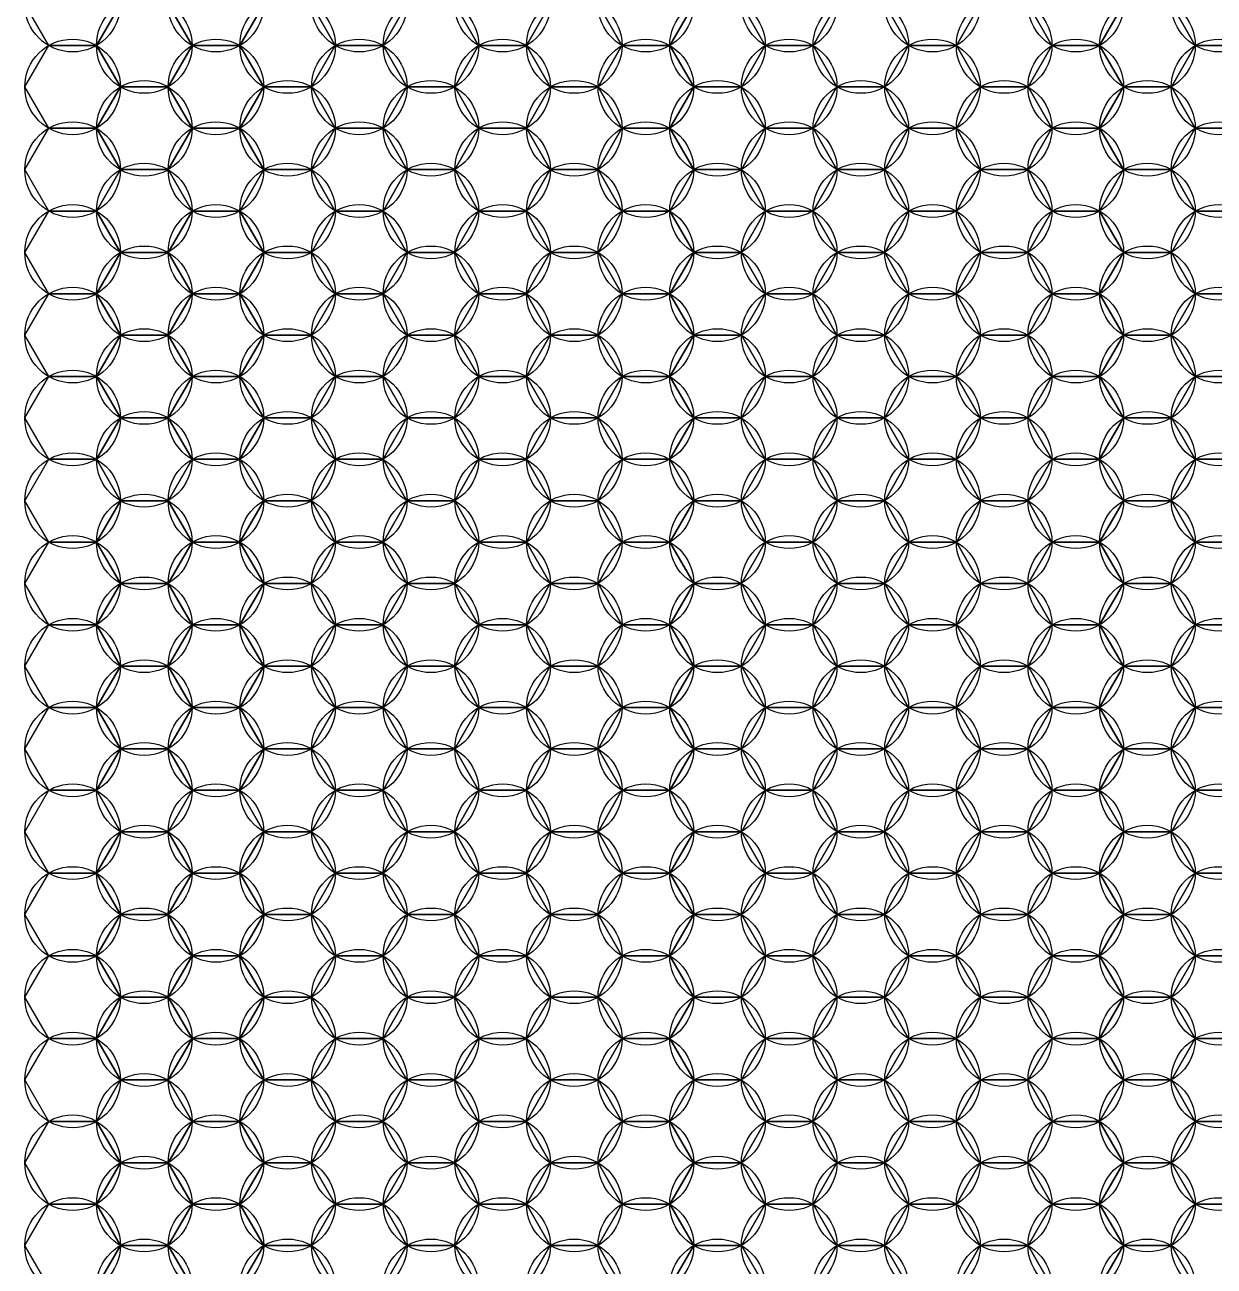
# Model space of a CAD drawing. Header units: millimetres. Extents: x 3015 to 4242, y 456 to 1532.
# Drawn here: x 3893.6 to 4055.1, y 965.6 to 1134.2 of the extents above; entities that cross this region are included whole.
import ezdxf

# ---------------------------------------------------------------- set-up
doc = ezdxf.new("R2010")
doc.units = ezdxf.units.MM

msp = doc.modelspace()

# ---------------------------------------------------------------- linework, layer by layer
for points in [[(3893.63, 1136.98), (3896.87, 1142.6), (3903.36, 1142.6), (3906.6, 1136.98), (3903.36, 1131.36), (3896.87, 1131.36)], [(3913.09, 1136.98), (3916.33, 1142.6), (3922.82, 1142.6), (3926.06, 1136.98), (3922.82, 1131.36), (3916.33, 1131.36)], [(3932.55, 1136.98), (3935.79, 1142.6), (3942.28, 1142.6), (3945.52, 1136.98), (3942.28, 1131.36), (3935.79, 1131.36)], [(3952.01, 1136.98), (3955.25, 1142.6), (3961.74, 1142.6), (3964.98, 1136.98), (3961.74, 1131.36), (3955.25, 1131.36)], [(3971.47, 1136.98), (3974.71, 1142.6), (3981.2, 1142.6), (3984.45, 1136.98), (3981.2, 1131.36), (3974.71, 1131.36)], [(3990.93, 1136.98), (3994.18, 1142.6), (4000.66, 1142.6), (4003.91, 1136.98), (4000.66, 1131.36), (3994.18, 1131.36)], [(4010.39, 1136.98), (4013.64, 1142.6), (4020.12, 1142.6), (4023.37, 1136.98), (4020.12, 1131.36), (4013.64, 1131.36)], [(4029.85, 1136.98), (4033.1, 1142.6), (4039.58, 1142.6), (4042.83, 1136.98), (4039.58, 1131.36), (4033.1, 1131.36)], [(4049.32, 1136.98), (4052.56, 1142.6), (4059.05, 1142.6), (4062.29, 1136.98), (4059.05, 1131.36), (4052.56, 1131.36)], [(3903.36, 1131.36), (3906.6, 1136.98), (3913.09, 1136.98), (3916.33, 1131.36), (3913.09, 1125.74), (3906.6, 1125.74)], [(3922.82, 1131.36), (3926.06, 1136.98), (3932.55, 1136.98), (3935.79, 1131.36), (3932.55, 1125.74), (3926.06, 1125.74)], [(3942.28, 1131.36), (3945.52, 1136.98), (3952.01, 1136.98), (3955.25, 1131.36), (3952.01, 1125.74), (3945.52, 1125.74)], [(3961.74, 1131.36), (3964.98, 1136.98), (3971.47, 1136.98), (3974.71, 1131.36), (3971.47, 1125.74), (3964.98, 1125.74)], [(3981.2, 1131.36), (3984.45, 1136.98), (3990.93, 1136.98), (3994.18, 1131.36), (3990.93, 1125.74), (3984.45, 1125.74)], [(4000.66, 1131.36), (4003.91, 1136.98), (4010.39, 1136.98), (4013.64, 1131.36), (4010.39, 1125.74), (4003.91, 1125.74)], [(4020.12, 1131.36), (4023.37, 1136.98), (4029.85, 1136.98), (4033.1, 1131.36), (4029.85, 1125.74), (4023.37, 1125.74)], [(4039.58, 1131.36), (4042.83, 1136.98), (4049.32, 1136.98), (4052.56, 1131.36), (4049.32, 1125.74), (4042.83, 1125.74)], [(3893.63, 1125.74), (3896.87, 1131.36), (3903.36, 1131.36), (3906.6, 1125.74), (3903.36, 1120.12), (3896.87, 1120.12)], [(3913.09, 1125.74), (3916.33, 1131.36), (3922.82, 1131.36), (3926.06, 1125.74), (3922.82, 1120.12), (3916.33, 1120.12)], [(3932.55, 1125.74), (3935.79, 1131.36), (3942.28, 1131.36), (3945.52, 1125.74), (3942.28, 1120.12), (3935.79, 1120.12)], [(3952.01, 1125.74), (3955.25, 1131.36), (3961.74, 1131.36), (3964.98, 1125.74), (3961.74, 1120.12), (3955.25, 1120.12)], [(3971.47, 1125.74), (3974.71, 1131.36), (3981.2, 1131.36), (3984.45, 1125.74), (3981.2, 1120.12), (3974.71, 1120.12)], [(3990.93, 1125.74), (3994.18, 1131.36), (4000.66, 1131.36), (4003.91, 1125.74), (4000.66, 1120.12), (3994.18, 1120.12)], [(4010.39, 1125.74), (4013.64, 1131.36), (4020.12, 1131.36), (4023.37, 1125.74), (4020.12, 1120.12), (4013.64, 1120.12)], [(4029.85, 1125.74), (4033.1, 1131.36), (4039.58, 1131.36), (4042.83, 1125.74), (4039.58, 1120.12), (4033.1, 1120.12)], [(4049.32, 1125.74), (4052.56, 1131.36), (4059.05, 1131.36), (4062.29, 1125.74), (4059.05, 1120.12), (4052.56, 1120.12)], [(3903.36, 1120.12), (3906.6, 1125.74), (3913.09, 1125.74), (3916.33, 1120.12), (3913.09, 1114.51), (3906.6, 1114.51)], [(3922.82, 1120.12), (3926.06, 1125.74), (3932.55, 1125.74), (3935.79, 1120.12), (3932.55, 1114.51), (3926.06, 1114.51)], [(3942.28, 1120.12), (3945.52, 1125.74), (3952.01, 1125.74), (3955.25, 1120.12), (3952.01, 1114.51), (3945.52, 1114.51)], [(3961.74, 1120.12), (3964.98, 1125.74), (3971.47, 1125.74), (3974.71, 1120.12), (3971.47, 1114.51), (3964.98, 1114.51)], [(3981.2, 1120.12), (3984.45, 1125.74), (3990.93, 1125.74), (3994.18, 1120.12), (3990.93, 1114.51), (3984.45, 1114.51)], [(4000.66, 1120.12), (4003.91, 1125.74), (4010.39, 1125.74), (4013.64, 1120.12), (4010.39, 1114.51), (4003.91, 1114.51)], [(4020.12, 1120.12), (4023.37, 1125.74), (4029.85, 1125.74), (4033.1, 1120.12), (4029.85, 1114.51), (4023.37, 1114.51)], [(4039.58, 1120.12), (4042.83, 1125.74), (4049.32, 1125.74), (4052.56, 1120.12), (4049.32, 1114.51), (4042.83, 1114.51)], [(3893.63, 1114.51), (3896.87, 1120.12), (3903.36, 1120.12), (3906.6, 1114.51), (3903.36, 1108.89), (3896.87, 1108.89)], [(3913.09, 1114.51), (3916.33, 1120.12), (3922.82, 1120.12), (3926.06, 1114.51), (3922.82, 1108.89), (3916.33, 1108.89)], [(3932.55, 1114.51), (3935.79, 1120.12), (3942.28, 1120.12), (3945.52, 1114.51), (3942.28, 1108.89), (3935.79, 1108.89)], [(3952.01, 1114.51), (3955.25, 1120.12), (3961.74, 1120.12), (3964.98, 1114.51), (3961.74, 1108.89), (3955.25, 1108.89)], [(3971.47, 1114.51), (3974.71, 1120.12), (3981.2, 1120.12), (3984.45, 1114.51), (3981.2, 1108.89), (3974.71, 1108.89)], [(3990.93, 1114.51), (3994.18, 1120.12), (4000.66, 1120.12), (4003.91, 1114.51), (4000.66, 1108.89), (3994.18, 1108.89)], [(4010.39, 1114.51), (4013.64, 1120.12), (4020.12, 1120.12), (4023.37, 1114.51), (4020.12, 1108.89), (4013.64, 1108.89)], [(4029.85, 1114.51), (4033.1, 1120.12), (4039.58, 1120.12), (4042.83, 1114.51), (4039.58, 1108.89), (4033.1, 1108.89)], [(4049.32, 1114.51), (4052.56, 1120.12), (4059.05, 1120.12), (4062.29, 1114.51), (4059.05, 1108.89), (4052.56, 1108.89)], [(3903.36, 1108.89), (3906.6, 1114.51), (3913.09, 1114.51), (3916.33, 1108.89), (3913.09, 1103.27), (3906.6, 1103.27)], [(3922.82, 1108.89), (3926.06, 1114.51), (3932.55, 1114.51), (3935.79, 1108.89), (3932.55, 1103.27), (3926.06, 1103.27)], [(3942.28, 1108.89), (3945.52, 1114.51), (3952.01, 1114.51), (3955.25, 1108.89), (3952.01, 1103.27), (3945.52, 1103.27)], [(3961.74, 1108.89), (3964.98, 1114.51), (3971.47, 1114.51), (3974.71, 1108.89), (3971.47, 1103.27), (3964.98, 1103.27)], [(3981.2, 1108.89), (3984.45, 1114.51), (3990.93, 1114.51), (3994.18, 1108.89), (3990.93, 1103.27), (3984.45, 1103.27)], [(4000.66, 1108.89), (4003.91, 1114.51), (4010.39, 1114.51), (4013.64, 1108.89), (4010.39, 1103.27), (4003.91, 1103.27)], [(4020.12, 1108.89), (4023.37, 1114.51), (4029.85, 1114.51), (4033.1, 1108.89), (4029.85, 1103.27), (4023.37, 1103.27)], [(4039.58, 1108.89), (4042.83, 1114.51), (4049.32, 1114.51), (4052.56, 1108.89), (4049.32, 1103.27), (4042.83, 1103.27)], [(3893.63, 1103.27), (3896.87, 1108.89), (3903.36, 1108.89), (3906.6, 1103.27), (3903.36, 1097.65), (3896.87, 1097.65)], [(3913.09, 1103.27), (3916.33, 1108.89), (3922.82, 1108.89), (3926.06, 1103.27), (3922.82, 1097.65), (3916.33, 1097.65)], [(3932.55, 1103.27), (3935.79, 1108.89), (3942.28, 1108.89), (3945.52, 1103.27), (3942.28, 1097.65), (3935.79, 1097.65)], [(3952.01, 1103.27), (3955.25, 1108.89), (3961.74, 1108.89), (3964.98, 1103.27), (3961.74, 1097.65), (3955.25, 1097.65)], [(3971.47, 1103.27), (3974.71, 1108.89), (3981.2, 1108.89), (3984.45, 1103.27), (3981.2, 1097.65), (3974.71, 1097.65)], [(3990.93, 1103.27), (3994.18, 1108.89), (4000.66, 1108.89), (4003.91, 1103.27), (4000.66, 1097.65), (3994.18, 1097.65)], [(4010.39, 1103.27), (4013.64, 1108.89), (4020.12, 1108.89), (4023.37, 1103.27), (4020.12, 1097.65), (4013.64, 1097.65)], [(4029.85, 1103.27), (4033.1, 1108.89), (4039.58, 1108.89), (4042.83, 1103.27), (4039.58, 1097.65), (4033.1, 1097.65)], [(4049.32, 1103.27), (4052.56, 1108.89), (4059.05, 1108.89), (4062.29, 1103.27), (4059.05, 1097.65), (4052.56, 1097.65)], [(3903.36, 1097.65), (3906.6, 1103.27), (3913.09, 1103.27), (3916.33, 1097.65), (3913.09, 1092.04), (3906.6, 1092.04)], [(3922.82, 1097.65), (3926.06, 1103.27), (3932.55, 1103.27), (3935.79, 1097.65), (3932.55, 1092.04), (3926.06, 1092.04)], [(3942.28, 1097.65), (3945.52, 1103.27), (3952.01, 1103.27), (3955.25, 1097.65), (3952.01, 1092.04), (3945.52, 1092.04)], [(3961.74, 1097.65), (3964.98, 1103.27), (3971.47, 1103.27), (3974.71, 1097.65), (3971.47, 1092.04), (3964.98, 1092.04)], [(3981.2, 1097.65), (3984.45, 1103.27), (3990.93, 1103.27), (3994.18, 1097.65), (3990.93, 1092.04), (3984.45, 1092.04)], [(4000.66, 1097.65), (4003.91, 1103.27), (4010.39, 1103.27), (4013.64, 1097.65), (4010.39, 1092.04), (4003.91, 1092.04)], [(4020.12, 1097.65), (4023.37, 1103.27), (4029.85, 1103.27), (4033.1, 1097.65), (4029.85, 1092.04), (4023.37, 1092.04)], [(4039.58, 1097.65), (4042.83, 1103.27), (4049.32, 1103.27), (4052.56, 1097.65), (4049.32, 1092.04), (4042.83, 1092.04)], [(3893.63, 1092.04), (3896.87, 1097.65), (3903.36, 1097.65), (3906.6, 1092.04), (3903.36, 1086.42), (3896.87, 1086.42)], [(3913.09, 1092.04), (3916.33, 1097.65), (3922.82, 1097.65), (3926.06, 1092.04), (3922.82, 1086.42), (3916.33, 1086.42)], [(3932.55, 1092.04), (3935.79, 1097.65), (3942.28, 1097.65), (3945.52, 1092.04), (3942.28, 1086.42), (3935.79, 1086.42)], [(3952.01, 1092.04), (3955.25, 1097.65), (3961.74, 1097.65), (3964.98, 1092.04), (3961.74, 1086.42), (3955.25, 1086.42)], [(3971.47, 1092.04), (3974.71, 1097.65), (3981.2, 1097.65), (3984.45, 1092.04), (3981.2, 1086.42), (3974.71, 1086.42)], [(3990.93, 1092.04), (3994.18, 1097.65), (4000.66, 1097.65), (4003.91, 1092.04), (4000.66, 1086.42), (3994.18, 1086.42)], [(4010.39, 1092.04), (4013.64, 1097.65), (4020.12, 1097.65), (4023.37, 1092.04), (4020.12, 1086.42), (4013.64, 1086.42)], [(4029.85, 1092.04), (4033.1, 1097.65), (4039.58, 1097.65), (4042.83, 1092.04), (4039.58, 1086.42), (4033.1, 1086.42)], [(4049.32, 1092.04), (4052.56, 1097.65), (4059.05, 1097.65), (4062.29, 1092.04), (4059.05, 1086.42), (4052.56, 1086.42)], [(3903.36, 1086.42), (3906.6, 1092.04), (3913.09, 1092.04), (3916.33, 1086.42), (3913.09, 1080.8), (3906.6, 1080.8)], [(3922.82, 1086.42), (3926.06, 1092.04), (3932.55, 1092.04), (3935.79, 1086.42), (3932.55, 1080.8), (3926.06, 1080.8)], [(3942.28, 1086.42), (3945.52, 1092.04), (3952.01, 1092.04), (3955.25, 1086.42), (3952.01, 1080.8), (3945.52, 1080.8)], [(3961.74, 1086.42), (3964.98, 1092.04), (3971.47, 1092.04), (3974.71, 1086.42), (3971.47, 1080.8), (3964.98, 1080.8)], [(3981.2, 1086.42), (3984.45, 1092.04), (3990.93, 1092.04), (3994.18, 1086.42), (3990.93, 1080.8), (3984.45, 1080.8)], [(4000.66, 1086.42), (4003.91, 1092.04), (4010.39, 1092.04), (4013.64, 1086.42), (4010.39, 1080.8), (4003.91, 1080.8)], [(4020.12, 1086.42), (4023.37, 1092.04), (4029.85, 1092.04), (4033.1, 1086.42), (4029.85, 1080.8), (4023.37, 1080.8)], [(4039.58, 1086.42), (4042.83, 1092.04), (4049.32, 1092.04), (4052.56, 1086.42), (4049.32, 1080.8), (4042.83, 1080.8)], [(3893.63, 1080.8), (3896.87, 1086.42), (3903.36, 1086.42), (3906.6, 1080.8), (3903.36, 1075.18), (3896.87, 1075.18)], [(3913.09, 1080.8), (3916.33, 1086.42), (3922.82, 1086.42), (3926.06, 1080.8), (3922.82, 1075.18), (3916.33, 1075.18)], [(3932.55, 1080.8), (3935.79, 1086.42), (3942.28, 1086.42), (3945.52, 1080.8), (3942.28, 1075.18), (3935.79, 1075.18)], [(3952.01, 1080.8), (3955.25, 1086.42), (3961.74, 1086.42), (3964.98, 1080.8), (3961.74, 1075.18), (3955.25, 1075.18)], [(3971.47, 1080.8), (3974.71, 1086.42), (3981.2, 1086.42), (3984.45, 1080.8), (3981.2, 1075.18), (3974.71, 1075.18)], [(3990.93, 1080.8), (3994.18, 1086.42), (4000.66, 1086.42), (4003.91, 1080.8), (4000.66, 1075.18), (3994.18, 1075.18)], [(4010.39, 1080.8), (4013.64, 1086.42), (4020.12, 1086.42), (4023.37, 1080.8), (4020.12, 1075.18), (4013.64, 1075.18)], [(4029.85, 1080.8), (4033.1, 1086.42), (4039.58, 1086.42), (4042.83, 1080.8), (4039.58, 1075.18), (4033.1, 1075.18)], [(4049.32, 1080.8), (4052.56, 1086.42), (4059.05, 1086.42), (4062.29, 1080.8), (4059.05, 1075.18), (4052.56, 1075.18)], [(3903.36, 1075.18), (3906.6, 1080.8), (3913.09, 1080.8), (3916.33, 1075.18), (3913.09, 1069.56), (3906.6, 1069.56)], [(3922.82, 1075.18), (3926.06, 1080.8), (3932.55, 1080.8), (3935.79, 1075.18), (3932.55, 1069.56), (3926.06, 1069.56)], [(3942.28, 1075.18), (3945.52, 1080.8), (3952.01, 1080.8), (3955.25, 1075.18), (3952.01, 1069.56), (3945.52, 1069.56)], [(3961.74, 1075.18), (3964.98, 1080.8), (3971.47, 1080.8), (3974.71, 1075.18), (3971.47, 1069.56), (3964.98, 1069.56)], [(3981.2, 1075.18), (3984.45, 1080.8), (3990.93, 1080.8), (3994.18, 1075.18), (3990.93, 1069.56), (3984.45, 1069.56)], [(4000.66, 1075.18), (4003.91, 1080.8), (4010.39, 1080.8), (4013.64, 1075.18), (4010.39, 1069.56), (4003.91, 1069.56)], [(4020.12, 1075.18), (4023.37, 1080.8), (4029.85, 1080.8), (4033.1, 1075.18), (4029.85, 1069.56), (4023.37, 1069.56)], [(4039.58, 1075.18), (4042.83, 1080.8), (4049.32, 1080.8), (4052.56, 1075.18), (4049.32, 1069.56), (4042.83, 1069.56)], [(3893.63, 1069.56), (3896.87, 1075.18), (3903.36, 1075.18), (3906.6, 1069.56), (3903.36, 1063.95), (3896.87, 1063.95)], [(3913.09, 1069.56), (3916.33, 1075.18), (3922.82, 1075.18), (3926.06, 1069.56), (3922.82, 1063.95), (3916.33, 1063.95)], [(3932.55, 1069.56), (3935.79, 1075.18), (3942.28, 1075.18), (3945.52, 1069.56), (3942.28, 1063.95), (3935.79, 1063.95)], [(3952.01, 1069.56), (3955.25, 1075.18), (3961.74, 1075.18), (3964.98, 1069.56), (3961.74, 1063.95), (3955.25, 1063.95)], [(3971.47, 1069.56), (3974.71, 1075.18), (3981.2, 1075.18), (3984.45, 1069.56), (3981.2, 1063.95), (3974.71, 1063.95)], [(3990.93, 1069.56), (3994.18, 1075.18), (4000.66, 1075.18), (4003.91, 1069.56), (4000.66, 1063.95), (3994.18, 1063.95)], [(4010.39, 1069.56), (4013.64, 1075.18), (4020.12, 1075.18), (4023.37, 1069.56), (4020.12, 1063.95), (4013.64, 1063.95)], [(4029.85, 1069.56), (4033.1, 1075.18), (4039.58, 1075.18), (4042.83, 1069.56), (4039.58, 1063.95), (4033.1, 1063.95)], [(4049.32, 1069.56), (4052.56, 1075.18), (4059.05, 1075.18), (4062.29, 1069.56), (4059.05, 1063.95), (4052.56, 1063.95)], [(3903.36, 1063.95), (3906.6, 1069.56), (3913.09, 1069.56), (3916.33, 1063.95), (3913.09, 1058.33), (3906.6, 1058.33)], [(3922.82, 1063.95), (3926.06, 1069.56), (3932.55, 1069.56), (3935.79, 1063.95), (3932.55, 1058.33), (3926.06, 1058.33)], [(3942.28, 1063.95), (3945.52, 1069.56), (3952.01, 1069.56), (3955.25, 1063.95), (3952.01, 1058.33), (3945.52, 1058.33)], [(3961.74, 1063.95), (3964.98, 1069.56), (3971.47, 1069.56), (3974.71, 1063.95), (3971.47, 1058.33), (3964.98, 1058.33)], [(3981.2, 1063.95), (3984.45, 1069.56), (3990.93, 1069.56), (3994.18, 1063.95), (3990.93, 1058.33), (3984.45, 1058.33)], [(4000.66, 1063.95), (4003.91, 1069.56), (4010.39, 1069.56), (4013.64, 1063.95), (4010.39, 1058.33), (4003.91, 1058.33)], [(4020.12, 1063.95), (4023.37, 1069.56), (4029.85, 1069.56), (4033.1, 1063.95), (4029.85, 1058.33), (4023.37, 1058.33)], [(4039.58, 1063.95), (4042.83, 1069.56), (4049.32, 1069.56), (4052.56, 1063.95), (4049.32, 1058.33), (4042.83, 1058.33)], [(3893.63, 1058.33), (3896.87, 1063.95), (3903.36, 1063.95), (3906.6, 1058.33), (3903.36, 1052.71), (3896.87, 1052.71)], [(3913.09, 1058.33), (3916.33, 1063.95), (3922.82, 1063.95), (3926.06, 1058.33), (3922.82, 1052.71), (3916.33, 1052.71)], [(3932.55, 1058.33), (3935.79, 1063.95), (3942.28, 1063.95), (3945.52, 1058.33), (3942.28, 1052.71), (3935.79, 1052.71)], [(3952.01, 1058.33), (3955.25, 1063.95), (3961.74, 1063.95), (3964.98, 1058.33), (3961.74, 1052.71), (3955.25, 1052.71)], [(3971.47, 1058.33), (3974.71, 1063.95), (3981.2, 1063.95), (3984.45, 1058.33), (3981.2, 1052.71), (3974.71, 1052.71)], [(3990.93, 1058.33), (3994.18, 1063.95), (4000.66, 1063.95), (4003.91, 1058.33), (4000.66, 1052.71), (3994.18, 1052.71)], [(4010.39, 1058.33), (4013.64, 1063.95), (4020.12, 1063.95), (4023.37, 1058.33), (4020.12, 1052.71), (4013.64, 1052.71)], [(4029.85, 1058.33), (4033.1, 1063.95), (4039.58, 1063.95), (4042.83, 1058.33), (4039.58, 1052.71), (4033.1, 1052.71)], [(4049.32, 1058.33), (4052.56, 1063.95), (4059.05, 1063.95), (4062.29, 1058.33), (4059.05, 1052.71), (4052.56, 1052.71)], [(3903.36, 1052.71), (3906.6, 1058.33), (3913.09, 1058.33), (3916.33, 1052.71), (3913.09, 1047.09), (3906.6, 1047.09)], [(3922.82, 1052.71), (3926.06, 1058.33), (3932.55, 1058.33), (3935.79, 1052.71), (3932.55, 1047.09), (3926.06, 1047.09)], [(3942.28, 1052.71), (3945.52, 1058.33), (3952.01, 1058.33), (3955.25, 1052.71), (3952.01, 1047.09), (3945.52, 1047.09)], [(3961.74, 1052.71), (3964.98, 1058.33), (3971.47, 1058.33), (3974.71, 1052.71), (3971.47, 1047.09), (3964.98, 1047.09)], [(3981.2, 1052.71), (3984.45, 1058.33), (3990.93, 1058.33), (3994.18, 1052.71), (3990.93, 1047.09), (3984.45, 1047.09)], [(4000.66, 1052.71), (4003.91, 1058.33), (4010.39, 1058.33), (4013.64, 1052.71), (4010.39, 1047.09), (4003.91, 1047.09)], [(4020.12, 1052.71), (4023.37, 1058.33), (4029.85, 1058.33), (4033.1, 1052.71), (4029.85, 1047.09), (4023.37, 1047.09)], [(4039.58, 1052.71), (4042.83, 1058.33), (4049.32, 1058.33), (4052.56, 1052.71), (4049.32, 1047.09), (4042.83, 1047.09)], [(3893.63, 1047.09), (3896.87, 1052.71), (3903.36, 1052.71), (3906.6, 1047.09), (3903.36, 1041.47), (3896.87, 1041.47)], [(3913.09, 1047.09), (3916.33, 1052.71), (3922.82, 1052.71), (3926.06, 1047.09), (3922.82, 1041.47), (3916.33, 1041.47)], [(3932.55, 1047.09), (3935.79, 1052.71), (3942.28, 1052.71), (3945.52, 1047.09), (3942.28, 1041.47), (3935.79, 1041.47)], [(3952.01, 1047.09), (3955.25, 1052.71), (3961.74, 1052.71), (3964.98, 1047.09), (3961.74, 1041.47), (3955.25, 1041.47)], [(3971.47, 1047.09), (3974.71, 1052.71), (3981.2, 1052.71), (3984.45, 1047.09), (3981.2, 1041.47), (3974.71, 1041.47)], [(3990.93, 1047.09), (3994.18, 1052.71), (4000.66, 1052.71), (4003.91, 1047.09), (4000.66, 1041.47), (3994.18, 1041.47)], [(4010.39, 1047.09), (4013.64, 1052.71), (4020.12, 1052.71), (4023.37, 1047.09), (4020.12, 1041.47), (4013.64, 1041.47)], [(4029.85, 1047.09), (4033.1, 1052.71), (4039.58, 1052.71), (4042.83, 1047.09), (4039.58, 1041.47), (4033.1, 1041.47)], [(4049.32, 1047.09), (4052.56, 1052.71), (4059.05, 1052.71), (4062.29, 1047.09), (4059.05, 1041.47), (4052.56, 1041.47)], [(3903.36, 1041.47), (3906.6, 1047.09), (3913.09, 1047.09), (3916.33, 1041.47), (3913.09, 1035.86), (3906.6, 1035.86)], [(3922.82, 1041.47), (3926.06, 1047.09), (3932.55, 1047.09), (3935.79, 1041.47), (3932.55, 1035.86), (3926.06, 1035.86)], [(3942.28, 1041.47), (3945.52, 1047.09), (3952.01, 1047.09), (3955.25, 1041.47), (3952.01, 1035.86), (3945.52, 1035.86)], [(3961.74, 1041.47), (3964.98, 1047.09), (3971.47, 1047.09), (3974.71, 1041.47), (3971.47, 1035.86), (3964.98, 1035.86)], [(3981.2, 1041.47), (3984.45, 1047.09), (3990.93, 1047.09), (3994.18, 1041.47), (3990.93, 1035.86), (3984.45, 1035.86)], [(4000.66, 1041.47), (4003.91, 1047.09), (4010.39, 1047.09), (4013.64, 1041.47), (4010.39, 1035.86), (4003.91, 1035.86)], [(4020.12, 1041.47), (4023.37, 1047.09), (4029.85, 1047.09), (4033.1, 1041.47), (4029.85, 1035.86), (4023.37, 1035.86)], [(4039.58, 1041.47), (4042.83, 1047.09), (4049.32, 1047.09), (4052.56, 1041.47), (4049.32, 1035.86), (4042.83, 1035.86)], [(3893.63, 1035.86), (3896.87, 1041.47), (3903.36, 1041.47), (3906.6, 1035.86), (3903.36, 1030.24), (3896.87, 1030.24)], [(3913.09, 1035.86), (3916.33, 1041.47), (3922.82, 1041.47), (3926.06, 1035.86), (3922.82, 1030.24), (3916.33, 1030.24)], [(3932.55, 1035.86), (3935.79, 1041.47), (3942.28, 1041.47), (3945.52, 1035.86), (3942.28, 1030.24), (3935.79, 1030.24)], [(3952.01, 1035.86), (3955.25, 1041.47), (3961.74, 1041.47), (3964.98, 1035.86), (3961.74, 1030.24), (3955.25, 1030.24)], [(3971.47, 1035.86), (3974.71, 1041.47), (3981.2, 1041.47), (3984.45, 1035.86), (3981.2, 1030.24), (3974.71, 1030.24)], [(3990.93, 1035.86), (3994.18, 1041.47), (4000.66, 1041.47), (4003.91, 1035.86), (4000.66, 1030.24), (3994.18, 1030.24)], [(4010.39, 1035.86), (4013.64, 1041.47), (4020.12, 1041.47), (4023.37, 1035.86), (4020.12, 1030.24), (4013.64, 1030.24)], [(4029.85, 1035.86), (4033.1, 1041.47), (4039.58, 1041.47), (4042.83, 1035.86), (4039.58, 1030.24), (4033.1, 1030.24)], [(4049.32, 1035.86), (4052.56, 1041.47), (4059.05, 1041.47), (4062.29, 1035.86), (4059.05, 1030.24), (4052.56, 1030.24)], [(3903.36, 1030.24), (3906.6, 1035.86), (3913.09, 1035.86), (3916.33, 1030.24), (3913.09, 1024.62), (3906.6, 1024.62)], [(3922.82, 1030.24), (3926.06, 1035.86), (3932.55, 1035.86), (3935.79, 1030.24), (3932.55, 1024.62), (3926.06, 1024.62)], [(3942.28, 1030.24), (3945.52, 1035.86), (3952.01, 1035.86), (3955.25, 1030.24), (3952.01, 1024.62), (3945.52, 1024.62)], [(3961.74, 1030.24), (3964.98, 1035.86), (3971.47, 1035.86), (3974.71, 1030.24), (3971.47, 1024.62), (3964.98, 1024.62)], [(3981.2, 1030.24), (3984.45, 1035.86), (3990.93, 1035.86), (3994.18, 1030.24), (3990.93, 1024.62), (3984.45, 1024.62)], [(4000.66, 1030.24), (4003.91, 1035.86), (4010.39, 1035.86), (4013.64, 1030.24), (4010.39, 1024.62), (4003.91, 1024.62)], [(4020.12, 1030.24), (4023.37, 1035.86), (4029.85, 1035.86), (4033.1, 1030.24), (4029.85, 1024.62), (4023.37, 1024.62)], [(4039.58, 1030.24), (4042.83, 1035.86), (4049.32, 1035.86), (4052.56, 1030.24), (4049.32, 1024.62), (4042.83, 1024.62)], [(3893.63, 1024.62), (3896.87, 1030.24), (3903.36, 1030.24), (3906.6, 1024.62), (3903.36, 1019), (3896.87, 1019)], [(3913.09, 1024.62), (3916.33, 1030.24), (3922.82, 1030.24), (3926.06, 1024.62), (3922.82, 1019), (3916.33, 1019)], [(3932.55, 1024.62), (3935.79, 1030.24), (3942.28, 1030.24), (3945.52, 1024.62), (3942.28, 1019), (3935.79, 1019)], [(3952.01, 1024.62), (3955.25, 1030.24), (3961.74, 1030.24), (3964.98, 1024.62), (3961.74, 1019), (3955.25, 1019)], [(3971.47, 1024.62), (3974.71, 1030.24), (3981.2, 1030.24), (3984.45, 1024.62), (3981.2, 1019), (3974.71, 1019)], [(3990.93, 1024.62), (3994.18, 1030.24), (4000.66, 1030.24), (4003.91, 1024.62), (4000.66, 1019), (3994.18, 1019)], [(4010.39, 1024.62), (4013.64, 1030.24), (4020.12, 1030.24), (4023.37, 1024.62), (4020.12, 1019), (4013.64, 1019)], [(4029.85, 1024.62), (4033.1, 1030.24), (4039.58, 1030.24), (4042.83, 1024.62), (4039.58, 1019), (4033.1, 1019)], [(4049.32, 1024.62), (4052.56, 1030.24), (4059.05, 1030.24), (4062.29, 1024.62), (4059.05, 1019), (4052.56, 1019)], [(3903.36, 1019), (3906.6, 1024.62), (3913.09, 1024.62), (3916.33, 1019), (3913.09, 1013.38), (3906.6, 1013.38)], [(3922.82, 1019), (3926.06, 1024.62), (3932.55, 1024.62), (3935.79, 1019), (3932.55, 1013.38), (3926.06, 1013.38)], [(3942.28, 1019), (3945.52, 1024.62), (3952.01, 1024.62), (3955.25, 1019), (3952.01, 1013.38), (3945.52, 1013.38)], [(3961.74, 1019), (3964.98, 1024.62), (3971.47, 1024.62), (3974.71, 1019), (3971.47, 1013.38), (3964.98, 1013.38)], [(3981.2, 1019), (3984.45, 1024.62), (3990.93, 1024.62), (3994.18, 1019), (3990.93, 1013.38), (3984.45, 1013.38)], [(4000.66, 1019), (4003.91, 1024.62), (4010.39, 1024.62), (4013.64, 1019), (4010.39, 1013.38), (4003.91, 1013.38)], [(4020.12, 1019), (4023.37, 1024.62), (4029.85, 1024.62), (4033.1, 1019), (4029.85, 1013.38), (4023.37, 1013.38)], [(4039.58, 1019), (4042.83, 1024.62), (4049.32, 1024.62), (4052.56, 1019), (4049.32, 1013.38), (4042.83, 1013.38)], [(3893.63, 1013.38), (3896.87, 1019), (3903.36, 1019), (3906.6, 1013.38), (3903.36, 1007.77), (3896.87, 1007.77)], [(3913.09, 1013.38), (3916.33, 1019), (3922.82, 1019), (3926.06, 1013.38), (3922.82, 1007.77), (3916.33, 1007.77)], [(3932.55, 1013.38), (3935.79, 1019), (3942.28, 1019), (3945.52, 1013.38), (3942.28, 1007.77), (3935.79, 1007.77)], [(3952.01, 1013.38), (3955.25, 1019), (3961.74, 1019), (3964.98, 1013.38), (3961.74, 1007.77), (3955.25, 1007.77)], [(3971.47, 1013.38), (3974.71, 1019), (3981.2, 1019), (3984.45, 1013.38), (3981.2, 1007.77), (3974.71, 1007.77)], [(3990.93, 1013.38), (3994.18, 1019), (4000.66, 1019), (4003.91, 1013.38), (4000.66, 1007.77), (3994.18, 1007.77)], [(4010.39, 1013.38), (4013.64, 1019), (4020.12, 1019), (4023.37, 1013.38), (4020.12, 1007.77), (4013.64, 1007.77)], [(4029.85, 1013.38), (4033.1, 1019), (4039.58, 1019), (4042.83, 1013.38), (4039.58, 1007.77), (4033.1, 1007.77)], [(4049.32, 1013.38), (4052.56, 1019), (4059.05, 1019), (4062.29, 1013.38), (4059.05, 1007.77), (4052.56, 1007.77)], [(3903.36, 1007.77), (3906.6, 1013.38), (3913.09, 1013.38), (3916.33, 1007.77), (3913.09, 1002.15), (3906.6, 1002.15)], [(3922.82, 1007.77), (3926.06, 1013.38), (3932.55, 1013.38), (3935.79, 1007.77), (3932.55, 1002.15), (3926.06, 1002.15)], [(3942.28, 1007.77), (3945.52, 1013.38), (3952.01, 1013.38), (3955.25, 1007.77), (3952.01, 1002.15), (3945.52, 1002.15)], [(3961.74, 1007.77), (3964.98, 1013.38), (3971.47, 1013.38), (3974.71, 1007.77), (3971.47, 1002.15), (3964.98, 1002.15)], [(3981.2, 1007.77), (3984.45, 1013.38), (3990.93, 1013.38), (3994.18, 1007.77), (3990.93, 1002.15), (3984.45, 1002.15)], [(4000.66, 1007.77), (4003.91, 1013.38), (4010.39, 1013.38), (4013.64, 1007.77), (4010.39, 1002.15), (4003.91, 1002.15)], [(4020.12, 1007.77), (4023.37, 1013.38), (4029.85, 1013.38), (4033.1, 1007.77), (4029.85, 1002.15), (4023.37, 1002.15)], [(4039.58, 1007.77), (4042.83, 1013.38), (4049.32, 1013.38), (4052.56, 1007.77), (4049.32, 1002.15), (4042.83, 1002.15)], [(3893.63, 1002.15), (3896.87, 1007.77), (3903.36, 1007.77), (3906.6, 1002.15), (3903.36, 996.53), (3896.87, 996.53)], [(3913.09, 1002.15), (3916.33, 1007.77), (3922.82, 1007.77), (3926.06, 1002.15), (3922.82, 996.53), (3916.33, 996.53)], [(3932.55, 1002.15), (3935.79, 1007.77), (3942.28, 1007.77), (3945.52, 1002.15), (3942.28, 996.53), (3935.79, 996.53)], [(3952.01, 1002.15), (3955.25, 1007.77), (3961.74, 1007.77), (3964.98, 1002.15), (3961.74, 996.53), (3955.25, 996.53)], [(3971.47, 1002.15), (3974.71, 1007.77), (3981.2, 1007.77), (3984.45, 1002.15), (3981.2, 996.53), (3974.71, 996.53)], [(3990.93, 1002.15), (3994.18, 1007.77), (4000.66, 1007.77), (4003.91, 1002.15), (4000.66, 996.53), (3994.18, 996.53)], [(4010.39, 1002.15), (4013.64, 1007.77), (4020.12, 1007.77), (4023.37, 1002.15), (4020.12, 996.53), (4013.64, 996.53)], [(4029.85, 1002.15), (4033.1, 1007.77), (4039.58, 1007.77), (4042.83, 1002.15), (4039.58, 996.53), (4033.1, 996.53)], [(4049.32, 1002.15), (4052.56, 1007.77), (4059.05, 1007.77), (4062.29, 1002.15), (4059.05, 996.53), (4052.56, 996.53)], [(3903.36, 996.53), (3906.6, 1002.15), (3913.09, 1002.15), (3916.33, 996.53), (3913.09, 990.91), (3906.6, 990.91)], [(3922.82, 996.53), (3926.06, 1002.15), (3932.55, 1002.15), (3935.79, 996.53), (3932.55, 990.91), (3926.06, 990.91)], [(3942.28, 996.53), (3945.52, 1002.15), (3952.01, 1002.15), (3955.25, 996.53), (3952.01, 990.91), (3945.52, 990.91)], [(3961.74, 996.53), (3964.98, 1002.15), (3971.47, 1002.15), (3974.71, 996.53), (3971.47, 990.91), (3964.98, 990.91)], [(3981.2, 996.53), (3984.45, 1002.15), (3990.93, 1002.15), (3994.18, 996.53), (3990.93, 990.91), (3984.45, 990.91)], [(4000.66, 996.53), (4003.91, 1002.15), (4010.39, 1002.15), (4013.64, 996.53), (4010.39, 990.91), (4003.91, 990.91)], [(4020.12, 996.53), (4023.37, 1002.15), (4029.85, 1002.15), (4033.1, 996.53), (4029.85, 990.91), (4023.37, 990.91)], [(4039.58, 996.53), (4042.83, 1002.15), (4049.32, 1002.15), (4052.56, 996.53), (4049.32, 990.91), (4042.83, 990.91)], [(3893.63, 990.91), (3896.87, 996.53), (3903.36, 996.53), (3906.6, 990.91), (3903.36, 985.29), (3896.87, 985.29)], [(3913.09, 990.91), (3916.33, 996.53), (3922.82, 996.53), (3926.06, 990.91), (3922.82, 985.29), (3916.33, 985.29)], [(3932.55, 990.91), (3935.79, 996.53), (3942.28, 996.53), (3945.52, 990.91), (3942.28, 985.29), (3935.79, 985.29)], [(3952.01, 990.91), (3955.25, 996.53), (3961.74, 996.53), (3964.98, 990.91), (3961.74, 985.29), (3955.25, 985.29)], [(3971.47, 990.91), (3974.71, 996.53), (3981.2, 996.53), (3984.45, 990.91), (3981.2, 985.29), (3974.71, 985.29)], [(3990.93, 990.91), (3994.18, 996.53), (4000.66, 996.53), (4003.91, 990.91), (4000.66, 985.29), (3994.18, 985.29)], [(4010.39, 990.91), (4013.64, 996.53), (4020.12, 996.53), (4023.37, 990.91), (4020.12, 985.29), (4013.64, 985.29)], [(4029.85, 990.91), (4033.1, 996.53), (4039.58, 996.53), (4042.83, 990.91), (4039.58, 985.29), (4033.1, 985.29)], [(4049.32, 990.91), (4052.56, 996.53), (4059.05, 996.53), (4062.29, 990.91), (4059.05, 985.29), (4052.56, 985.29)], [(3903.36, 985.29), (3906.6, 990.91), (3913.09, 990.91), (3916.33, 985.29), (3913.09, 979.68), (3906.6, 979.68)], [(3922.82, 985.29), (3926.06, 990.91), (3932.55, 990.91), (3935.79, 985.29), (3932.55, 979.68), (3926.06, 979.68)], [(3942.28, 985.29), (3945.52, 990.91), (3952.01, 990.91), (3955.25, 985.29), (3952.01, 979.68), (3945.52, 979.68)], [(3961.74, 985.29), (3964.98, 990.91), (3971.47, 990.91), (3974.71, 985.29), (3971.47, 979.68), (3964.98, 979.68)], [(3981.2, 985.29), (3984.45, 990.91), (3990.93, 990.91), (3994.18, 985.29), (3990.93, 979.68), (3984.45, 979.68)], [(4000.66, 985.29), (4003.91, 990.91), (4010.39, 990.91), (4013.64, 985.29), (4010.39, 979.68), (4003.91, 979.68)], [(4020.12, 985.29), (4023.37, 990.91), (4029.85, 990.91), (4033.1, 985.29), (4029.85, 979.68), (4023.37, 979.68)], [(4039.58, 985.29), (4042.83, 990.91), (4049.32, 990.91), (4052.56, 985.29), (4049.32, 979.68), (4042.83, 979.68)], [(3893.63, 979.68), (3896.87, 985.29), (3903.36, 985.29), (3906.6, 979.68), (3903.36, 974.06), (3896.87, 974.06)], [(3913.09, 979.68), (3916.33, 985.29), (3922.82, 985.29), (3926.06, 979.68), (3922.82, 974.06), (3916.33, 974.06)], [(3932.55, 979.68), (3935.79, 985.29), (3942.28, 985.29), (3945.52, 979.68), (3942.28, 974.06), (3935.79, 974.06)], [(3952.01, 979.68), (3955.25, 985.29), (3961.74, 985.29), (3964.98, 979.68), (3961.74, 974.06), (3955.25, 974.06)], [(3971.47, 979.68), (3974.71, 985.29), (3981.2, 985.29), (3984.45, 979.68), (3981.2, 974.06), (3974.71, 974.06)], [(3990.93, 979.68), (3994.18, 985.29), (4000.66, 985.29), (4003.91, 979.68), (4000.66, 974.06), (3994.18, 974.06)], [(4010.39, 979.68), (4013.64, 985.29), (4020.12, 985.29), (4023.37, 979.68), (4020.12, 974.06), (4013.64, 974.06)], [(4029.85, 979.68), (4033.1, 985.29), (4039.58, 985.29), (4042.83, 979.68), (4039.58, 974.06), (4033.1, 974.06)], [(4049.32, 979.68), (4052.56, 985.29), (4059.05, 985.29), (4062.29, 979.68), (4059.05, 974.06), (4052.56, 974.06)], [(3903.36, 974.06), (3906.6, 979.68), (3913.09, 979.68), (3916.33, 974.06), (3913.09, 968.44), (3906.6, 968.44)], [(3922.82, 974.06), (3926.06, 979.68), (3932.55, 979.68), (3935.79, 974.06), (3932.55, 968.44), (3926.06, 968.44)], [(3942.28, 974.06), (3945.52, 979.68), (3952.01, 979.68), (3955.25, 974.06), (3952.01, 968.44), (3945.52, 968.44)], [(3961.74, 974.06), (3964.98, 979.68), (3971.47, 979.68), (3974.71, 974.06), (3971.47, 968.44), (3964.98, 968.44)], [(3981.2, 974.06), (3984.45, 979.68), (3990.93, 979.68), (3994.18, 974.06), (3990.93, 968.44), (3984.45, 968.44)], [(4000.66, 974.06), (4003.91, 979.68), (4010.39, 979.68), (4013.64, 974.06), (4010.39, 968.44), (4003.91, 968.44)], [(4020.12, 974.06), (4023.37, 979.68), (4029.85, 979.68), (4033.1, 974.06), (4029.85, 968.44), (4023.37, 968.44)], [(4039.58, 974.06), (4042.83, 979.68), (4049.32, 979.68), (4052.56, 974.06), (4049.32, 968.44), (4042.83, 968.44)], [(3893.63, 968.44), (3896.87, 974.06), (3903.36, 974.06), (3906.6, 968.44), (3903.36, 962.82), (3896.87, 962.82)], [(3913.09, 968.44), (3916.33, 974.06), (3922.82, 974.06), (3926.06, 968.44), (3922.82, 962.82), (3916.33, 962.82)], [(3932.55, 968.44), (3935.79, 974.06), (3942.28, 974.06), (3945.52, 968.44), (3942.28, 962.82), (3935.79, 962.82)], [(3952.01, 968.44), (3955.25, 974.06), (3961.74, 974.06), (3964.98, 968.44), (3961.74, 962.82), (3955.25, 962.82)], [(3971.47, 968.44), (3974.71, 974.06), (3981.2, 974.06), (3984.45, 968.44), (3981.2, 962.82), (3974.71, 962.82)], [(3990.93, 968.44), (3994.18, 974.06), (4000.66, 974.06), (4003.91, 968.44), (4000.66, 962.82), (3994.18, 962.82)], [(4010.39, 968.44), (4013.64, 974.06), (4020.12, 974.06), (4023.37, 968.44), (4020.12, 962.82), (4013.64, 962.82)], [(4029.85, 968.44), (4033.1, 974.06), (4039.58, 974.06), (4042.83, 968.44), (4039.58, 962.82), (4033.1, 962.82)], [(4049.32, 968.44), (4052.56, 974.06), (4059.05, 974.06), (4062.29, 968.44), (4059.05, 962.82), (4052.56, 962.82)], [(3903.36, 962.82), (3906.6, 968.44), (3913.09, 968.44), (3916.33, 962.82), (3913.09, 957.21), (3906.6, 957.21)], [(3922.82, 962.82), (3926.06, 968.44), (3932.55, 968.44), (3935.79, 962.82), (3932.55, 957.21), (3926.06, 957.21)], [(3942.28, 962.82), (3945.52, 968.44), (3952.01, 968.44), (3955.25, 962.82), (3952.01, 957.21), (3945.52, 957.21)], [(3961.74, 962.82), (3964.98, 968.44), (3971.47, 968.44), (3974.71, 962.82), (3971.47, 957.21), (3964.98, 957.21)], [(3981.2, 962.82), (3984.45, 968.44), (3990.93, 968.44), (3994.18, 962.82), (3990.93, 957.21), (3984.45, 957.21)], [(4000.66, 962.82), (4003.91, 968.44), (4010.39, 968.44), (4013.64, 962.82), (4010.39, 957.21), (4003.91, 957.21)], [(4020.12, 962.82), (4023.37, 968.44), (4029.85, 968.44), (4033.1, 962.82), (4029.85, 957.21), (4023.37, 957.21)], [(4039.58, 962.82), (4042.83, 968.44), (4049.32, 968.44), (4052.56, 962.82), (4049.32, 957.21), (4042.83, 957.21)]]:
    msp.add_lwpolyline(points, close=True)
for centre in [(3900.11, 1136.98), (3919.58, 1136.98), (3939.04, 1136.98), (3958.5, 1136.98), (3977.96, 1136.98), (3997.42, 1136.98), (4016.88, 1136.98), (4036.34, 1136.98), (4055.8, 1136.98), (3909.84, 1131.36), (3929.31, 1131.36), (3948.77, 1131.36), (3968.23, 1131.36), (3987.69, 1131.36), (4007.15, 1131.36), (4026.61, 1131.36), (4046.07, 1131.36), (3900.11, 1125.74), (3919.58, 1125.74), (3939.04, 1125.74), (3958.5, 1125.74), (3977.96, 1125.74), (3997.42, 1125.74), (4016.88, 1125.74), (4036.34, 1125.74), (4055.8, 1125.74), (3909.84, 1120.12), (3929.31, 1120.12), (3948.77, 1120.12), (3968.23, 1120.12), (3987.69, 1120.12), (4007.15, 1120.12), (4026.61, 1120.12), (4046.07, 1120.12), (3900.11, 1114.51), (3919.58, 1114.51), (3939.04, 1114.51), (3958.5, 1114.51), (3977.96, 1114.51), (3997.42, 1114.51), (4016.88, 1114.51), (4036.34, 1114.51), (4055.8, 1114.51), (3909.84, 1108.89), (3929.31, 1108.89), (3948.77, 1108.89), (3968.23, 1108.89), (3987.69, 1108.89), (4007.15, 1108.89), (4026.61, 1108.89), (4046.07, 1108.89), (3900.11, 1103.27), (3919.58, 1103.27), (3939.04, 1103.27), (3958.5, 1103.27), (3977.96, 1103.27), (3997.42, 1103.27), (4016.88, 1103.27), (4036.34, 1103.27), (4055.8, 1103.27), (3909.84, 1097.65), (3929.31, 1097.65), (3948.77, 1097.65), (3968.23, 1097.65), (3987.69, 1097.65), (4007.15, 1097.65), (4026.61, 1097.65), (4046.07, 1097.65), (3900.11, 1092.04), (3919.58, 1092.04), (3939.04, 1092.04), (3958.5, 1092.04), (3977.96, 1092.04), (3997.42, 1092.04), (4016.88, 1092.04), (4036.34, 1092.04), (4055.8, 1092.04), (3909.84, 1086.42), (3929.31, 1086.42), (3948.77, 1086.42), (3968.23, 1086.42), (3987.69, 1086.42), (4007.15, 1086.42), (4026.61, 1086.42), (4046.07, 1086.42), (3900.11, 1080.8), (3919.58, 1080.8), (3939.04, 1080.8), (3958.5, 1080.8), (3977.96, 1080.8), (3997.42, 1080.8), (4016.88, 1080.8), (4036.34, 1080.8), (4055.8, 1080.8), (3909.84, 1075.18), (3929.31, 1075.18), (3948.77, 1075.18), (3968.23, 1075.18), (3987.69, 1075.18), (4007.15, 1075.18), (4026.61, 1075.18), (4046.07, 1075.18), (3900.11, 1069.56), (3919.58, 1069.56), (3939.04, 1069.56), (3958.5, 1069.56), (3977.96, 1069.56), (3997.42, 1069.56), (4016.88, 1069.56), (4036.34, 1069.56), (4055.8, 1069.56), (3909.84, 1063.95), (3929.31, 1063.95), (3948.77, 1063.95), (3968.23, 1063.95), (3987.69, 1063.95), (4007.15, 1063.95), (4026.61, 1063.95), (4046.07, 1063.95), (3900.11, 1058.33), (3919.58, 1058.33), (3939.04, 1058.33), (3958.5, 1058.33), (3977.96, 1058.33), (3997.42, 1058.33), (4016.88, 1058.33), (4036.34, 1058.33), (4055.8, 1058.33), (3909.84, 1052.71), (3929.31, 1052.71), (3948.77, 1052.71), (3968.23, 1052.71), (3987.69, 1052.71), (4007.15, 1052.71), (4026.61, 1052.71), (4046.07, 1052.71), (3900.11, 1047.09), (3919.58, 1047.09), (3939.04, 1047.09), (3958.5, 1047.09), (3977.96, 1047.09), (3997.42, 1047.09), (4016.88, 1047.09), (4036.34, 1047.09), (4055.8, 1047.09), (3909.84, 1041.47), (3929.31, 1041.47), (3948.77, 1041.47), (3968.23, 1041.47), (3987.69, 1041.47), (4007.15, 1041.47), (4026.61, 1041.47), (4046.07, 1041.47), (3900.11, 1035.86), (3919.58, 1035.86), (3939.04, 1035.86), (3958.5, 1035.86), (3977.96, 1035.86), (3997.42, 1035.86), (4016.88, 1035.86), (4036.34, 1035.86), (4055.8, 1035.86), (3909.84, 1030.24), (3929.31, 1030.24), (3948.77, 1030.24), (3968.23, 1030.24), (3987.69, 1030.24), (4007.15, 1030.24), (4026.61, 1030.24), (4046.07, 1030.24), (3900.11, 1024.62), (3919.58, 1024.62), (3939.04, 1024.62), (3958.5, 1024.62), (3977.96, 1024.62), (3997.42, 1024.62), (4016.88, 1024.62), (4036.34, 1024.62), (4055.8, 1024.62), (3909.84, 1019), (3929.31, 1019), (3948.77, 1019), (3968.23, 1019), (3987.69, 1019), (4007.15, 1019), (4026.61, 1019), (4046.07, 1019), (3900.11, 1013.38), (3919.58, 1013.38), (3939.04, 1013.38), (3958.5, 1013.38), (3977.96, 1013.38), (3997.42, 1013.38), (4016.88, 1013.38), (4036.34, 1013.38), (4055.8, 1013.38), (3909.84, 1007.77), (3929.31, 1007.77), (3948.77, 1007.77), (3968.23, 1007.77), (3987.69, 1007.77), (4007.15, 1007.77), (4026.61, 1007.77), (4046.07, 1007.77), (3900.11, 1002.15), (3919.58, 1002.15), (3939.04, 1002.15), (3958.5, 1002.15), (3977.96, 1002.15), (3997.42, 1002.15), (4016.88, 1002.15), (4036.34, 1002.15), (4055.8, 1002.15), (3909.84, 996.53), (3929.31, 996.53), (3948.77, 996.53), (3968.23, 996.53), (3987.69, 996.53), (4007.15, 996.53), (4026.61, 996.53), (4046.07, 996.53), (3900.11, 990.91), (3919.58, 990.91), (3939.04, 990.91), (3958.5, 990.91), (3977.96, 990.91), (3997.42, 990.91), (4016.88, 990.91), (4036.34, 990.91), (4055.8, 990.91), (3909.84, 985.29), (3929.31, 985.29), (3948.77, 985.29), (3968.23, 985.29), (3987.69, 985.29), (4007.15, 985.29), (4026.61, 985.29), (4046.07, 985.29), (3900.11, 979.68), (3919.58, 979.68), (3939.04, 979.68), (3958.5, 979.68), (3977.96, 979.68), (3997.42, 979.68), (4016.88, 979.68), (4036.34, 979.68), (4055.8, 979.68), (3909.84, 974.06), (3929.31, 974.06), (3948.77, 974.06), (3968.23, 974.06), (3987.69, 974.06), (4007.15, 974.06), (4026.61, 974.06), (4046.07, 974.06), (3900.11, 968.44), (3919.58, 968.44), (3939.04, 968.44), (3958.5, 968.44), (3977.96, 968.44), (3997.42, 968.44), (4016.88, 968.44), (4036.34, 968.44), (4055.8, 968.44), (3909.84, 962.82), (3929.31, 962.82), (3948.77, 962.82), (3968.23, 962.82), (3987.69, 962.82), (4007.15, 962.82), (4026.61, 962.82), (4046.07, 962.82)]:
    msp.add_circle(centre, 6.49)

doc.saveas('drawing.dxf')
